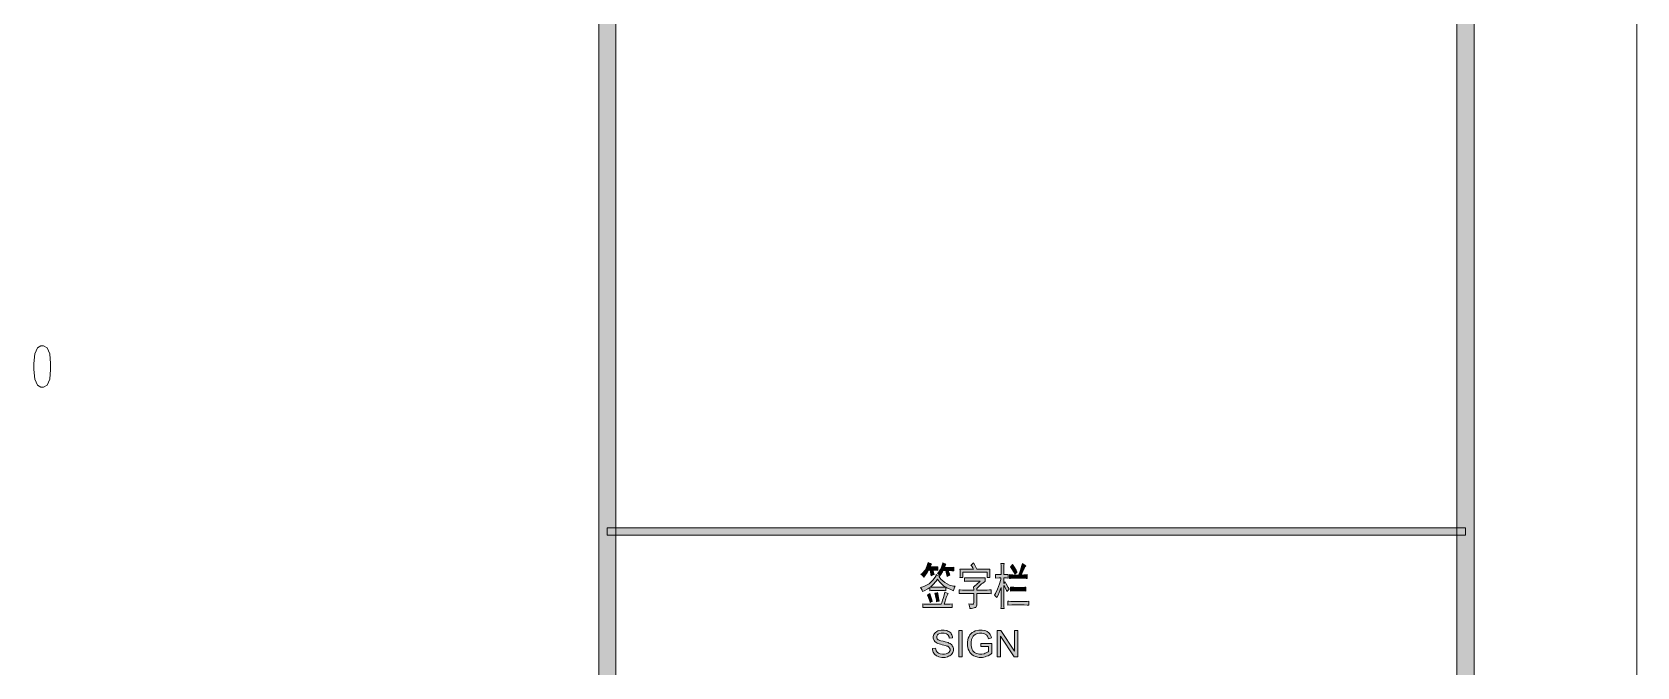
# Model space of a CAD drawing. Header units: millimetres. Extents: x 210 to 63265, y -7201 to 22496.
# Drawn here: x 58586 to 63265, y 1229 to 3082 of the extents above; entities that cross this region are included whole.
import ezdxf

# ---------------------------------------------------------------- set-up
doc = ezdxf.new("R2010")
doc.units = ezdxf.units.MM

msp = doc.modelspace()

# ---------------------------------------------------------------- hatches: boundary and pattern name
h = msp.add_hatch(color=0)
h.dxf.hatch_style = 2
h.paths.add_polyline_path([(60288.1, -6701.3), (60238.2, -6701.3), (60238.2, 21996), (60288.1, 21996)])
h = msp.add_hatch(color=0)
h.dxf.hatch_style = 2
h.paths.add_polyline_path([(62790.1, -6726.4), (62740, -6676.5), (62740, 21971.2), (62790.1, 22021.1)])
h = msp.add_hatch(color=0)
h.dxf.hatch_style = 2
h.paths.add_polyline_path([(62765, 1635.6), (62765, 1614.2), (60263.2, 1614.2), (60263.2, 1635.6)])
h = msp.add_hatch(color=0)
h.paths.add_polyline_path([(61272.7, 1451.9), (61264.5, 1454.9), (61253.4, 1460.1), (61250.3, 1462.1), (61250.3, 1451.9), (61246.6, 1452.3), (61239.2, 1452.4), (61235.7, 1452.4), (61219.2, 1452.4), (61215.3, 1452.4), (61207.6, 1452.3), (61203.5, 1451.9), (61203.5, 1461.4), (61197.7, 1457.5), (61187.2, 1451.6), (61182.4, 1449.6), (61181.5, 1453), (61178.6, 1458.7), (61176.4, 1460.9), (61186.1, 1463.7), (61201.7, 1472.3), (61207.6, 1478), (61213.3, 1483.9), (61220.6, 1494.1), (61222.1, 1498.6), (61224.2, 1497.5), (61229.2, 1495.6), (61232.3, 1494.7), (61230.5, 1491.8), (61235.8, 1485.4), (61247.6, 1475.3), (61254.4, 1471.9), (61261.1, 1468.4), (61272.3, 1464.8), (61277, 1464.8), (61275, 1462.1), (61273, 1455.5)])
h.paths.add_polyline_path([(61205.2, 1462.6), (61208.6, 1462.3), (61215.4, 1462.1), (61219.2, 1462.1), (61235.7, 1462.1), (61239.2, 1462.1), (61246.2, 1462.3), (61249.4, 1462.6), (61243.5, 1466), (61231.5, 1477.5), (61225.5, 1485.7), (61222.4, 1480), (61212.4, 1468.5)])
h = msp.add_hatch(color=0)
h.dxf.hatch_style = 2
h.paths.add_polyline_path([(61227.1, 1510.9), (61223, 1511.3), (61215.3, 1511.7), (61211.9, 1511.7), (61212.8, 1508.4), (61214.7, 1502.4), (61215.8, 1499.1), (61213.1, 1498.4), (61209, 1496.5), (61207.2, 1495.2), (61206.9, 1498.6), (61205.4, 1506.8), (61204.4, 1511.7), (61199.7, 1511.7), (61196.1, 1505.4), (61189.1, 1495.2), (61185.7, 1491.3), (61184.1, 1493.8), (61180, 1497.7), (61177.7, 1499.1), (61182.5, 1503.1), (61189.9, 1512.2), (61192.4, 1517.2), (61194.7, 1522.2), (61198.1, 1530.8), (61198.8, 1534), (61201, 1532.9), (61205.8, 1530.8), (61208.6, 1529.5), (61207, 1527.9), (61204.7, 1523.6), (61204, 1521.1), (61217.1, 1521.1), (61219.6, 1521.1), (61224.6, 1521.5), (61227.1, 1521.7)])
h = msp.add_hatch(color=0)
h.dxf.hatch_style = 2
h.paths.add_polyline_path([(61261.8, 1497.5), (61259.6, 1496.5), (61255.7, 1494.1), (61253.7, 1493.1), (61253.4, 1497.2), (61251.6, 1505.9), (61250.3, 1510.4), (61242.3, 1510.4), (61240, 1506.5), (61235.8, 1499.5), (61233.9, 1496.5), (61232.1, 1498.4), (61228, 1501.1), (61225.8, 1502), (61228.9, 1505.4), (61233.5, 1512.7), (61235.3, 1516.7), (61237.1, 1520.6), (61240.3, 1529), (61241.6, 1533.5), (61243.4, 1532.1), (61247.8, 1529.9), (61250.3, 1529), (61249.1, 1527), (61246.9, 1522.2), (61246.2, 1519.5), (61261.8, 1519.5), (61263.9, 1519.5), (61269.8, 1519.7), (61273.6, 1520.1), (61273.6, 1509.9), (61267.9, 1510.2), (61259.8, 1510.4), (61257.5, 1510.4), (61258.4, 1507.9), (61260.5, 1501.5)])
h = msp.add_hatch(color=0)
h.dxf.hatch_style = 2
h.paths.add_polyline_path([(61330.7, 1532.9), (61334.6, 1526), (61339.4, 1516.8), (61340.3, 1514.9), (61378.8, 1514.9), (61378.6, 1510.8), (61378.2, 1504.3), (61378.2, 1502), (61378.2, 1500), (61378.6, 1494.5), (61378.8, 1490.7), (61370.4, 1490.7), (61370.4, 1505.9), (61299.7, 1505.9), (61299.7, 1490.2), (61291.3, 1490.2), (61291.5, 1494.1), (61291.8, 1500.4), (61291.8, 1502.5), (61291.8, 1504.9), (61291.5, 1510.9), (61291.3, 1514.9), (61330.7, 1514.9), (61329, 1518.1), (61325.5, 1523.6), (61323.5, 1526.1), (61325.1, 1527.6), (61328.7, 1531)])
h = msp.add_hatch(color=0)
h.dxf.hatch_style = 2
h.paths.add_polyline_path([(61395.2, 1499.1), (61397.9, 1499.1), (61403.5, 1499), (61406.1, 1498.6), (61411.3, 1498.6), (61411.3, 1512.2), (61411.3, 1516.3), (61411, 1525.6), (61410.8, 1530.8), (61420.1, 1530.8), (61419.7, 1526.1), (61419.2, 1516.8), (61419.2, 1512.2), (61419.2, 1498.6), (61424.4, 1498.6), (61426, 1498.6), (61429.8, 1499), (61431.9, 1499.1), (61431.9, 1488.6), (61431.2, 1488.8), (61426.9, 1489.3), (61423.5, 1489.7), (61419.2, 1489.7), (61419.2, 1472.7), (61423.5, 1477.3), (61426.5, 1471.6), (61431.9, 1461.2), (61434.4, 1456.4), (61432.8, 1454.8), (61429.6, 1451.4), (61428.1, 1449.6), (61425.6, 1455.3), (61421.2, 1464.1), (61419.2, 1467.1), (61419.2, 1423.8), (61419.2, 1417.9), (61419.7, 1405.8), (61420.1, 1399.5), (61410.8, 1399.5), (61411, 1405.9), (61411.3, 1418.1), (61411.3, 1423.8), (61411.3, 1461.4), (61409, 1454.2), (61402.6, 1439.2), (61398.6, 1431.7), (61396.8, 1433.8), (61393.4, 1437.6), (61391.8, 1439), (61395.1, 1444), (61401, 1456.6), (61403.6, 1464.1), (61406.3, 1471.4), (61410.1, 1484.3), (61410.8, 1489.7), (61405.4, 1489.7), (61395.2, 1488.6)])
h = msp.add_hatch(color=0)
h.dxf.hatch_style = 2
h.paths.add_polyline_path([(61483.4, 1524.5), (61481.8, 1522.6), (61478.6, 1517), (61477, 1513.6), (61475.4, 1510), (61472.2, 1502), (61470.4, 1497.5), (61473.4, 1497.5), (61477.2, 1497.7), (61484.3, 1498.4), (61487.7, 1498.6), (61487.7, 1487.3), (61484.3, 1487.7), (61477, 1487.9), (61472.9, 1487.9), (61450.2, 1487.9), (61445.9, 1487.9), (61438.7, 1487.7), (61435.8, 1487.3), (61435.8, 1498.6), (61438.7, 1498.4), (61445.9, 1497.7), (61450.2, 1497.5), (61462.3, 1497.5), (61463.7, 1501.1), (61466.6, 1508.4), (61467.9, 1512.2), (61469.1, 1515.8), (61471.8, 1525.4), (61473.4, 1531.3), (61475.4, 1529.5), (61480.6, 1526.1)])
h = msp.add_hatch(color=0)
h.dxf.hatch_style = 2
h.paths.add_polyline_path([(61444.6, 1527.9), (61448, 1522.9), (61454.8, 1511.8), (61458.2, 1505.9), (61456.4, 1504.5), (61453, 1501.5), (61451.4, 1499.7), (61448.9, 1505), (61442.5, 1515.8), (61438.7, 1521.1), (61440, 1522.2), (61443, 1525.6)])
h = msp.add_hatch(color=0)
h.dxf.hatch_style = 2
h.paths.add_polyline_path([(61364.5, 1489.1), (61364.5, 1478.9), (61362.7, 1477.8), (61357.8, 1474.1), (61354.6, 1471.6), (61351.6, 1469.1), (61344.2, 1462.6), (61340.3, 1458.7), (61340.3, 1453.5), (61369.1, 1453.5), (61371.1, 1453.5), (61377.9, 1453.9), (61382.5, 1454.2), (61382.5, 1443), (61377.9, 1443.5), (61371.1, 1444), (61369.1, 1444), (61340.3, 1444), (61340.3, 1415.2), (61340.1, 1409.7), (61337.3, 1403.2), (61334.8, 1402.4), (61332.3, 1401.5), (61324.9, 1400), (61320.1, 1399.5), (61319.9, 1402.4), (61318.3, 1409.2), (61317.1, 1413.1), (61321.9, 1412.6), (61328.1, 1412.4), (61329.4, 1412.7), (61330.7, 1413.3), (61331.7, 1417), (61331.4, 1420.4), (61331.4, 1444), (61301.9, 1444), (61298.5, 1444), (61292, 1443.7), (61288.8, 1443.5), (61288.8, 1454.2), (61292, 1453.9), (61298.3, 1453.5), (61301.5, 1453.5), (61331.4, 1453.5), (61331.4, 1456.2), (61331, 1460.9), (61330.7, 1463.2), (61332.4, 1464.3), (61336.7, 1467.5), (61339.1, 1469.4), (61341.4, 1471.4), (61347.1, 1476.4), (61350.5, 1479.5), (61317.6, 1479.5), (61313.7, 1479.5), (61307.4, 1479.3), (61304.9, 1478.9), (61304.9, 1489.7), (61307.4, 1489.3), (61313.5, 1489.1), (61317.1, 1489.1)])
h = msp.add_hatch(color=0)
h.dxf.hatch_style = 2
h.paths.add_polyline_path([(61471.3, 1461.4), (61474.1, 1461.4), (61480, 1461.7), (61483.1, 1462.1), (61483.1, 1450.8), (61480, 1451.4), (61474.1, 1451.9), (61471.3, 1451.9), (61451.4, 1451.9), (61448.2, 1451.9), (61442.1, 1451.4), (61439.1, 1450.8), (61439.1, 1462.1), (61442.1, 1462.1), (61448.2, 1461.7), (61451.4, 1461.4)])
h = msp.add_hatch(color=0)
h.dxf.hatch_style = 2
h.paths.add_polyline_path([(61198.1, 1402.9), (61194.3, 1402.9), (61186.8, 1402.7), (61182.9, 1402.4), (61182.9, 1413.1), (61187, 1412.7), (61194.3, 1412.6), (61197.6, 1412.6), (61236.9, 1412.6), (61238.2, 1416), (61240.8, 1424.4), (61242.3, 1429.4), (61243.9, 1434.4), (61246.2, 1443.7), (61246.9, 1448), (61249.3, 1446.5), (61254.4, 1444.2), (61257.1, 1443.5), (61255.7, 1441.7), (61252.8, 1436), (61251.6, 1431.9), (61250.3, 1427.8), (61247.5, 1418.1), (61245.7, 1412.6), (61251.4, 1412.6), (61263, 1412.7), (61268.9, 1413.1), (61268.9, 1402.4), (61263, 1402.7), (61254.1, 1402.9), (61251.2, 1402.9)])
h = msp.add_hatch(color=0)
h.dxf.hatch_style = 2
h.paths.add_polyline_path([(61203.1, 1443.5), (61205.8, 1436.7), (61209.5, 1425.4), (61210.6, 1421), (61209, 1420.4), (61205.6, 1418.5), (61204, 1417), (61203.1, 1421.5), (61199.3, 1432.4), (61196.3, 1439), (61197.4, 1439.7), (61200.8, 1442.1)])
h = msp.add_hatch(color=0)
h.dxf.hatch_style = 2
h.paths.add_polyline_path([(61223.3, 1419.2), (61222.8, 1424.4), (61220.1, 1437.1), (61218.3, 1444.6), (61219.9, 1444.9), (61223.9, 1446), (61225.8, 1446.9), (61226.7, 1443.5), (61229.2, 1430.8), (61231, 1421.5), (61228.9, 1421.1), (61225.1, 1420.1)])
h = msp.add_hatch(color=0)
h.dxf.hatch_style = 2
h.paths.add_polyline_path([(61475, 1420.4), (61478.6, 1420.4), (61487, 1420.6), (61491.8, 1421), (61491.8, 1409.7), (61487, 1409.9), (61478.6, 1410.6), (61475, 1410.8), (61442.1, 1410.8), (61431.2, 1409.7), (61431.2, 1421), (61433.9, 1421), (61439.4, 1420.6), (61442.1, 1420.4)])
h = msp.add_hatch(color=0)
h.dxf.hatch_style = 2
h.paths.add_polyline_path([(61210.8, 1283.4), (61220.5, 1284.3), (61220.8, 1281.2), (61222.4, 1276.6), (61223.7, 1274.6), (61224.9, 1272.8), (61228.9, 1269.8), (61231.4, 1268.7), (61234.1, 1267.5), (61240, 1266.4), (61243.2, 1266.4), (61246, 1266.4), (61251.2, 1267.3), (61253.5, 1268.2), (61255.7, 1269.1), (61259.1, 1271.4), (61260.2, 1272.8), (61261.2, 1274.4), (61262.3, 1277.7), (61262.3, 1279.5), (61262.3, 1281.2), (61261.2, 1284.5), (61260.2, 1285.9), (61259.1, 1287.1), (61255.5, 1289.5), (61253.2, 1290.4), (61251.6, 1290.9), (61244.8, 1292.9), (61239.4, 1294.1), (61234.2, 1295.4), (61226.7, 1297.9), (61224.6, 1299), (61221.9, 1300.4), (61217.8, 1304), (61216.3, 1306.1), (61215.1, 1308.3), (61213.7, 1313.1), (61213.7, 1315.8), (61213.7, 1318.6), (61215.4, 1324.2), (61217.1, 1326.7), (61218.7, 1329.2), (61223.5, 1333.1), (61226.7, 1334.4), (61229.9, 1335.6), (61236.9, 1337.1), (61240.8, 1337.1), (61245.1, 1337.1), (61252.7, 1335.6), (61255.9, 1334.2), (61259.3, 1332.9), (61264.3, 1328.8), (61265.9, 1326.1), (61267.7, 1323.5), (61269.6, 1317.4), (61269.8, 1314), (61260, 1313.3), (61259.6, 1316.8), (61256.9, 1322.4), (61254.6, 1324.2), (61252.3, 1326.1), (61245.7, 1327.9), (61241.2, 1327.9), (61236.6, 1327.9), (61229.8, 1326.3), (61227.8, 1324.5), (61225.6, 1322.9), (61223.5, 1318.8), (61223.5, 1316.5), (61223.5, 1314.3), (61224.9, 1310.9), (61226.5, 1309.5), (61228, 1308.3), (61235.7, 1305.6), (61241.9, 1304.1), (61248, 1302.7), (61256.6, 1300.2), (61258.9, 1299.1), (61262.3, 1297.7), (61267.3, 1293.8), (61268.9, 1291.3), (61270.5, 1288.9), (61272.2, 1283.4), (61272.2, 1280.3), (61272.2, 1277.3), (61270.4, 1271.4), (61268.6, 1268.7), (61266.8, 1266), (61261.8, 1261.7), (61258.4, 1260.3), (61255.2, 1258.9), (61247.8, 1257.3), (61243.7, 1257.3), (61238.3, 1257.3), (61229.8, 1258.9), (61226.2, 1260.3), (61222.6, 1261.9), (61217.1, 1266.4), (61215.1, 1269.4), (61213.1, 1272.5), (61211, 1279.5)])
h = msp.add_hatch(color=0)
h.dxf.hatch_style = 2
h.paths.add_polyline_path([(61287.7, 1258.5), (61287.7, 1335.6), (61297.9, 1335.6), (61297.9, 1258.5)])
h = msp.add_hatch(color=0)
h.dxf.hatch_style = 2
h.paths.add_polyline_path([(61351.9, 1288.8), (61351.9, 1297.9), (61384.7, 1297.9), (61384.7, 1269.3), (61380.9, 1266.4), (61373.1, 1261.7), (61369.1, 1260.3), (61365.2, 1258.9), (61356.9, 1257.3), (61352.7, 1257.3), (61347.1, 1257.3), (61336.7, 1259.8), (61332.1, 1262.1), (61327.4, 1264.6), (61320.5, 1271.6), (61318.1, 1276.2), (61315.6, 1280.9), (61313.3, 1291.1), (61313.3, 1296.8), (61313.3, 1302.4), (61315.6, 1312.9), (61318, 1317.7), (61320.5, 1322.7), (61327.1, 1329.9), (61331.5, 1332.2), (61336, 1334.7), (61346.2, 1337.1), (61351.9, 1337.1), (61356.1, 1337.1), (61363.7, 1335.6), (61367, 1334.4), (61370.4, 1332.9), (61375.7, 1329.2), (61377.7, 1326.7), (61379.5, 1324.4), (61382.5, 1318.1), (61383.4, 1314.2), (61374.3, 1311.7), (61373.4, 1314.5), (61371.3, 1319.2), (61370, 1321), (61368.6, 1322.6), (61365, 1325.3), (61362.5, 1326.3), (61360.2, 1327.2), (61354.8, 1328.3), (61351.9, 1328.3), (61348.5, 1328.3), (61342.5, 1327.2), (61339.8, 1326.1), (61337.3, 1325.1), (61333.2, 1322.4), (61331.5, 1320.6), (61330.1, 1318.8), (61327.6, 1315.1), (61326.7, 1312.9), (61325.3, 1309.3), (61323.9, 1301.6), (61323.9, 1297.3), (61323.9, 1292.3), (61325.6, 1283.6), (61327.4, 1280.2), (61329.2, 1276.6), (61334.2, 1271.6), (61337.6, 1269.8), (61341, 1268.2), (61348.4, 1266.4), (61352.1, 1266.4), (61355.3, 1266.4), (61362, 1267.8), (61365, 1269.1), (61368.2, 1270.3), (61373.1, 1273), (61374.7, 1274.4), (61374.7, 1288.8)])
h = msp.add_hatch(color=0)
h.dxf.hatch_style = 2
h.paths.add_polyline_path([(61399.5, 1258.5), (61399.5, 1335.6), (61410.1, 1335.6), (61450.3, 1275.2), (61450.3, 1335.6), (61460.2, 1335.6), (61460.2, 1258.5), (61449.8, 1258.5), (61409.4, 1319.2), (61409.4, 1258.5)])

# ---------------------------------------------------------------- linework, layer by layer
at = {"color": 0, "lineweight": 0}
for points in [[(21218.6, -7201.3), (21218.6, 22496), (63265, 22496), (63265, -7201.3)], [(60288.1, -6701.3), (60238.2, -6701.3), (60238.2, 21996), (60288.1, 21996)], [(62790.1, -6726.4), (62740, -6676.5), (62740, 21971.2), (62790.1, 22021.1)], [(58591.3, 2097.7), (58591.3, 2114.7), (58593.8, 2143.3), (58601.5, 2160.5), (58611.8, 2166.2), (58619.5, 2166.2), (58629.7, 2160.5), (58637.6, 2143.3), (58640.1, 2114.7), (58640.1, 2097.7), (58637.6, 2069.1), (58629.7, 2051.9), (58619.5, 2046.2), (58611.8, 2046.2), (58601.5, 2051.9), (58593.8, 2069.1)], [(62765, 1635.6), (62765, 1614.2), (60263.2, 1614.2), (60263.2, 1635.6)], [(61272.7, 1451.9), (61264.5, 1454.9), (61253.4, 1460.1), (61250.3, 1462.1), (61250.3, 1451.9), (61246.6, 1452.3), (61239.2, 1452.4), (61235.7, 1452.4), (61219.2, 1452.4), (61215.3, 1452.4), (61207.6, 1452.3), (61203.5, 1451.9), (61203.5, 1461.4), (61197.7, 1457.5), (61187.2, 1451.6), (61182.4, 1449.6), (61181.5, 1453), (61178.6, 1458.7), (61176.4, 1460.9), (61186.1, 1463.7), (61201.7, 1472.3), (61207.6, 1478), (61213.3, 1483.9), (61220.6, 1494.1), (61222.1, 1498.6), (61224.2, 1497.5), (61229.2, 1495.6), (61232.3, 1494.7), (61230.5, 1491.8), (61235.8, 1485.4), (61247.6, 1475.3), (61254.4, 1471.9), (61261.1, 1468.4), (61272.3, 1464.8), (61277, 1464.8), (61275, 1462.1), (61273, 1455.5)], [(61227.1, 1510.9), (61223, 1511.3), (61215.3, 1511.7), (61211.9, 1511.7), (61212.8, 1508.4), (61214.7, 1502.4), (61215.8, 1499.1), (61213.1, 1498.4), (61209, 1496.5), (61207.2, 1495.2), (61206.9, 1498.6), (61205.4, 1506.8), (61204.4, 1511.7), (61199.7, 1511.7), (61196.1, 1505.4), (61189.1, 1495.2), (61185.7, 1491.3), (61184.1, 1493.8), (61180, 1497.7), (61177.7, 1499.1), (61182.5, 1503.1), (61189.9, 1512.2), (61192.4, 1517.2), (61194.7, 1522.2), (61198.1, 1530.8), (61198.8, 1534), (61201, 1532.9), (61205.8, 1530.8), (61208.6, 1529.5), (61207, 1527.9), (61204.7, 1523.6), (61204, 1521.1), (61217.1, 1521.1), (61219.6, 1521.1), (61224.6, 1521.5), (61227.1, 1521.7)], [(61261.8, 1497.5), (61259.6, 1496.5), (61255.7, 1494.1), (61253.7, 1493.1), (61253.4, 1497.2), (61251.6, 1505.9), (61250.3, 1510.4), (61242.3, 1510.4), (61240, 1506.5), (61235.8, 1499.5), (61233.9, 1496.5), (61232.1, 1498.4), (61228, 1501.1), (61225.8, 1502), (61228.9, 1505.4), (61233.5, 1512.7), (61235.3, 1516.7), (61237.1, 1520.6), (61240.3, 1529), (61241.6, 1533.5), (61243.4, 1532.1), (61247.8, 1529.9), (61250.3, 1529), (61249.1, 1527), (61246.9, 1522.2), (61246.2, 1519.5), (61261.8, 1519.5), (61263.9, 1519.5), (61269.8, 1519.7), (61273.6, 1520.1), (61273.6, 1509.9), (61267.9, 1510.2), (61259.8, 1510.4), (61257.5, 1510.4), (61258.4, 1507.9), (61260.5, 1501.5)], [(61330.7, 1532.9), (61334.6, 1526), (61339.4, 1516.8), (61340.3, 1514.9), (61378.8, 1514.9), (61378.6, 1510.8), (61378.2, 1504.3), (61378.2, 1502), (61378.2, 1500), (61378.6, 1494.5), (61378.8, 1490.7), (61370.4, 1490.7), (61370.4, 1505.9), (61299.7, 1505.9), (61299.7, 1490.2), (61291.3, 1490.2), (61291.5, 1494.1), (61291.8, 1500.4), (61291.8, 1502.5), (61291.8, 1504.9), (61291.5, 1510.9), (61291.3, 1514.9), (61330.7, 1514.9), (61329, 1518.1), (61325.5, 1523.6), (61323.5, 1526.1), (61325.1, 1527.6), (61328.7, 1531)], [(61395.2, 1499.1), (61397.9, 1499.1), (61403.5, 1499), (61406.1, 1498.6), (61411.3, 1498.6), (61411.3, 1512.2), (61411.3, 1516.3), (61411, 1525.6), (61410.8, 1530.8), (61420.1, 1530.8), (61419.7, 1526.1), (61419.2, 1516.8), (61419.2, 1512.2), (61419.2, 1498.6), (61424.4, 1498.6), (61426, 1498.6), (61429.8, 1499), (61431.9, 1499.1), (61431.9, 1488.6), (61431.2, 1488.8), (61426.9, 1489.3), (61423.5, 1489.7), (61419.2, 1489.7), (61419.2, 1472.7), (61423.5, 1477.3), (61426.5, 1471.6), (61431.9, 1461.2), (61434.4, 1456.4), (61432.8, 1454.8), (61429.6, 1451.4), (61428.1, 1449.6), (61425.6, 1455.3), (61421.2, 1464.1), (61419.2, 1467.1), (61419.2, 1423.8), (61419.2, 1417.9), (61419.7, 1405.8), (61420.1, 1399.5), (61410.8, 1399.5), (61411, 1405.9), (61411.3, 1418.1), (61411.3, 1423.8), (61411.3, 1461.4), (61409, 1454.2), (61402.6, 1439.2), (61398.6, 1431.7), (61396.8, 1433.8), (61393.4, 1437.6), (61391.8, 1439), (61395.1, 1444), (61401, 1456.6), (61403.6, 1464.1), (61406.3, 1471.4), (61410.1, 1484.3), (61410.8, 1489.7), (61405.4, 1489.7), (61395.2, 1488.6)], [(61483.4, 1524.5), (61481.8, 1522.6), (61478.6, 1517), (61477, 1513.6), (61475.4, 1510), (61472.2, 1502), (61470.4, 1497.5), (61473.4, 1497.5), (61477.2, 1497.7), (61484.3, 1498.4), (61487.7, 1498.6), (61487.7, 1487.3), (61484.3, 1487.7), (61477, 1487.9), (61472.9, 1487.9), (61450.2, 1487.9), (61445.9, 1487.9), (61438.7, 1487.7), (61435.8, 1487.3), (61435.8, 1498.6), (61438.7, 1498.4), (61445.9, 1497.7), (61450.2, 1497.5), (61462.3, 1497.5), (61463.7, 1501.1), (61466.6, 1508.4), (61467.9, 1512.2), (61469.1, 1515.8), (61471.8, 1525.4), (61473.4, 1531.3), (61475.4, 1529.5), (61480.6, 1526.1)], [(61444.6, 1527.9), (61448, 1522.9), (61454.8, 1511.8), (61458.2, 1505.9), (61456.4, 1504.5), (61453, 1501.5), (61451.4, 1499.7), (61448.9, 1505), (61442.5, 1515.8), (61438.7, 1521.1), (61440, 1522.2), (61443, 1525.6)], [(61205.2, 1462.6), (61208.6, 1462.3), (61215.4, 1462.1), (61219.2, 1462.1), (61235.7, 1462.1), (61239.2, 1462.1), (61246.2, 1462.3), (61249.4, 1462.6), (61243.5, 1466), (61231.5, 1477.5), (61225.5, 1485.7), (61222.4, 1480), (61212.4, 1468.5)], [(61364.5, 1489.1), (61364.5, 1478.9), (61362.7, 1477.8), (61357.8, 1474.1), (61354.6, 1471.6), (61351.6, 1469.1), (61344.2, 1462.6), (61340.3, 1458.7), (61340.3, 1453.5), (61369.1, 1453.5), (61371.1, 1453.5), (61377.9, 1453.9), (61382.5, 1454.2), (61382.5, 1443), (61377.9, 1443.5), (61371.1, 1444), (61369.1, 1444), (61340.3, 1444), (61340.3, 1415.2), (61340.1, 1409.7), (61337.3, 1403.2), (61334.8, 1402.4), (61332.3, 1401.5), (61324.9, 1400), (61320.1, 1399.5), (61319.9, 1402.4), (61318.3, 1409.2), (61317.1, 1413.1), (61321.9, 1412.6), (61328.1, 1412.4), (61329.4, 1412.7), (61330.7, 1413.3), (61331.7, 1417), (61331.4, 1420.4), (61331.4, 1444), (61301.9, 1444), (61298.5, 1444), (61292, 1443.7), (61288.8, 1443.5), (61288.8, 1454.2), (61292, 1453.9), (61298.3, 1453.5), (61301.5, 1453.5), (61331.4, 1453.5), (61331.4, 1456.2), (61331, 1460.9), (61330.7, 1463.2), (61332.4, 1464.3), (61336.7, 1467.5), (61339.1, 1469.4), (61341.4, 1471.4), (61347.1, 1476.4), (61350.5, 1479.5), (61317.6, 1479.5), (61313.7, 1479.5), (61307.4, 1479.3), (61304.9, 1478.9), (61304.9, 1489.7), (61307.4, 1489.3), (61313.5, 1489.1), (61317.1, 1489.1)], [(61471.3, 1461.4), (61474.1, 1461.4), (61480, 1461.7), (61483.1, 1462.1), (61483.1, 1450.8), (61480, 1451.4), (61474.1, 1451.9), (61471.3, 1451.9), (61451.4, 1451.9), (61448.2, 1451.9), (61442.1, 1451.4), (61439.1, 1450.8), (61439.1, 1462.1), (61442.1, 1462.1), (61448.2, 1461.7), (61451.4, 1461.4)], [(61198.1, 1402.9), (61194.3, 1402.9), (61186.8, 1402.7), (61182.9, 1402.4), (61182.9, 1413.1), (61187, 1412.7), (61194.3, 1412.6), (61197.6, 1412.6), (61236.9, 1412.6), (61238.2, 1416), (61240.8, 1424.4), (61242.3, 1429.4), (61243.9, 1434.4), (61246.2, 1443.7), (61246.9, 1448), (61249.3, 1446.5), (61254.4, 1444.2), (61257.1, 1443.5), (61255.7, 1441.7), (61252.8, 1436), (61251.6, 1431.9), (61250.3, 1427.8), (61247.5, 1418.1), (61245.7, 1412.6), (61251.4, 1412.6), (61263, 1412.7), (61268.9, 1413.1), (61268.9, 1402.4), (61263, 1402.7), (61254.1, 1402.9), (61251.2, 1402.9)], [(61203.1, 1443.5), (61205.8, 1436.7), (61209.5, 1425.4), (61210.6, 1421), (61209, 1420.4), (61205.6, 1418.5), (61204, 1417), (61203.1, 1421.5), (61199.3, 1432.4), (61196.3, 1439), (61197.4, 1439.7), (61200.8, 1442.1)], [(61223.3, 1419.2), (61222.8, 1424.4), (61220.1, 1437.1), (61218.3, 1444.6), (61219.9, 1444.9), (61223.9, 1446), (61225.8, 1446.9), (61226.7, 1443.5), (61229.2, 1430.8), (61231, 1421.5), (61228.9, 1421.1), (61225.1, 1420.1)], [(61475, 1420.4), (61478.6, 1420.4), (61487, 1420.6), (61491.8, 1421), (61491.8, 1409.7), (61487, 1409.9), (61478.6, 1410.6), (61475, 1410.8), (61442.1, 1410.8), (61431.2, 1409.7), (61431.2, 1421), (61433.9, 1421), (61439.4, 1420.6), (61442.1, 1420.4)], [(61210.8, 1283.4), (61220.5, 1284.3), (61220.8, 1281.2), (61222.4, 1276.6), (61223.7, 1274.6), (61224.9, 1272.8), (61228.9, 1269.8), (61231.4, 1268.7), (61234.1, 1267.5), (61240, 1266.4), (61243.2, 1266.4), (61246, 1266.4), (61251.2, 1267.3), (61253.5, 1268.2), (61255.7, 1269.1), (61259.1, 1271.4), (61260.2, 1272.8), (61261.2, 1274.4), (61262.3, 1277.7), (61262.3, 1279.5), (61262.3, 1281.2), (61261.2, 1284.5), (61260.2, 1285.9), (61259.1, 1287.1), (61255.5, 1289.5), (61253.2, 1290.4), (61251.6, 1290.9), (61244.8, 1292.9), (61239.4, 1294.1), (61234.2, 1295.4), (61226.7, 1297.9), (61224.6, 1299), (61221.9, 1300.4), (61217.8, 1304), (61216.3, 1306.1), (61215.1, 1308.3), (61213.7, 1313.1), (61213.7, 1315.8), (61213.7, 1318.6), (61215.4, 1324.2), (61217.1, 1326.7), (61218.7, 1329.2), (61223.5, 1333.1), (61226.7, 1334.4), (61229.9, 1335.6), (61236.9, 1337.1), (61240.8, 1337.1), (61245.1, 1337.1), (61252.7, 1335.6), (61255.9, 1334.2), (61259.3, 1332.9), (61264.3, 1328.8), (61265.9, 1326.1), (61267.7, 1323.5), (61269.6, 1317.4), (61269.8, 1314), (61260, 1313.3), (61259.6, 1316.8), (61256.9, 1322.4), (61254.6, 1324.2), (61252.3, 1326.1), (61245.7, 1327.9), (61241.2, 1327.9), (61236.6, 1327.9), (61229.8, 1326.3), (61227.8, 1324.5), (61225.6, 1322.9), (61223.5, 1318.8), (61223.5, 1316.5), (61223.5, 1314.3), (61224.9, 1310.9), (61226.5, 1309.5), (61228, 1308.3), (61235.7, 1305.6), (61241.9, 1304.1), (61248, 1302.7), (61256.6, 1300.2), (61258.9, 1299.1), (61262.3, 1297.7), (61267.3, 1293.8), (61268.9, 1291.3), (61270.5, 1288.9), (61272.2, 1283.4), (61272.2, 1280.3), (61272.2, 1277.3), (61270.4, 1271.4), (61268.6, 1268.7), (61266.8, 1266), (61261.8, 1261.7), (61258.4, 1260.3), (61255.2, 1258.9), (61247.8, 1257.3), (61243.7, 1257.3), (61238.3, 1257.3), (61229.8, 1258.9), (61226.2, 1260.3), (61222.6, 1261.9), (61217.1, 1266.4), (61215.1, 1269.4), (61213.1, 1272.5), (61211, 1279.5)], [(61287.7, 1258.5), (61287.7, 1335.6), (61297.9, 1335.6), (61297.9, 1258.5)], [(61351.9, 1288.8), (61351.9, 1297.9), (61384.7, 1297.9), (61384.7, 1269.3), (61380.9, 1266.4), (61373.1, 1261.7), (61369.1, 1260.3), (61365.2, 1258.9), (61356.9, 1257.3), (61352.7, 1257.3), (61347.1, 1257.3), (61336.7, 1259.8), (61332.1, 1262.1), (61327.4, 1264.6), (61320.5, 1271.6), (61318.1, 1276.2), (61315.6, 1280.9), (61313.3, 1291.1), (61313.3, 1296.8), (61313.3, 1302.4), (61315.6, 1312.9), (61318, 1317.7), (61320.5, 1322.7), (61327.1, 1329.9), (61331.5, 1332.2), (61336, 1334.7), (61346.2, 1337.1), (61351.9, 1337.1), (61356.1, 1337.1), (61363.7, 1335.6), (61367, 1334.4), (61370.4, 1332.9), (61375.7, 1329.2), (61377.7, 1326.7), (61379.5, 1324.4), (61382.5, 1318.1), (61383.4, 1314.2), (61374.3, 1311.7), (61373.4, 1314.5), (61371.3, 1319.2), (61370, 1321), (61368.6, 1322.6), (61365, 1325.3), (61362.5, 1326.3), (61360.2, 1327.2), (61354.8, 1328.3), (61351.9, 1328.3), (61348.5, 1328.3), (61342.5, 1327.2), (61339.8, 1326.1), (61337.3, 1325.1), (61333.2, 1322.4), (61331.5, 1320.6), (61330.1, 1318.8), (61327.6, 1315.1), (61326.7, 1312.9), (61325.3, 1309.3), (61323.9, 1301.6), (61323.9, 1297.3), (61323.9, 1292.3), (61325.6, 1283.6), (61327.4, 1280.2), (61329.2, 1276.6), (61334.2, 1271.6), (61337.6, 1269.8), (61341, 1268.2), (61348.4, 1266.4), (61352.1, 1266.4), (61355.3, 1266.4), (61362, 1267.8), (61365, 1269.1), (61368.2, 1270.3), (61373.1, 1273), (61374.7, 1274.4), (61374.7, 1288.8)], [(61399.5, 1258.5), (61399.5, 1335.6), (61410.1, 1335.6), (61450.3, 1275.2), (61450.3, 1335.6), (61460.2, 1335.6), (61460.2, 1258.5), (61449.8, 1258.5), (61409.4, 1319.2), (61409.4, 1258.5)]]:
    msp.add_lwpolyline(points, close=True, dxfattribs=at)

doc.saveas('drawing.dxf')
